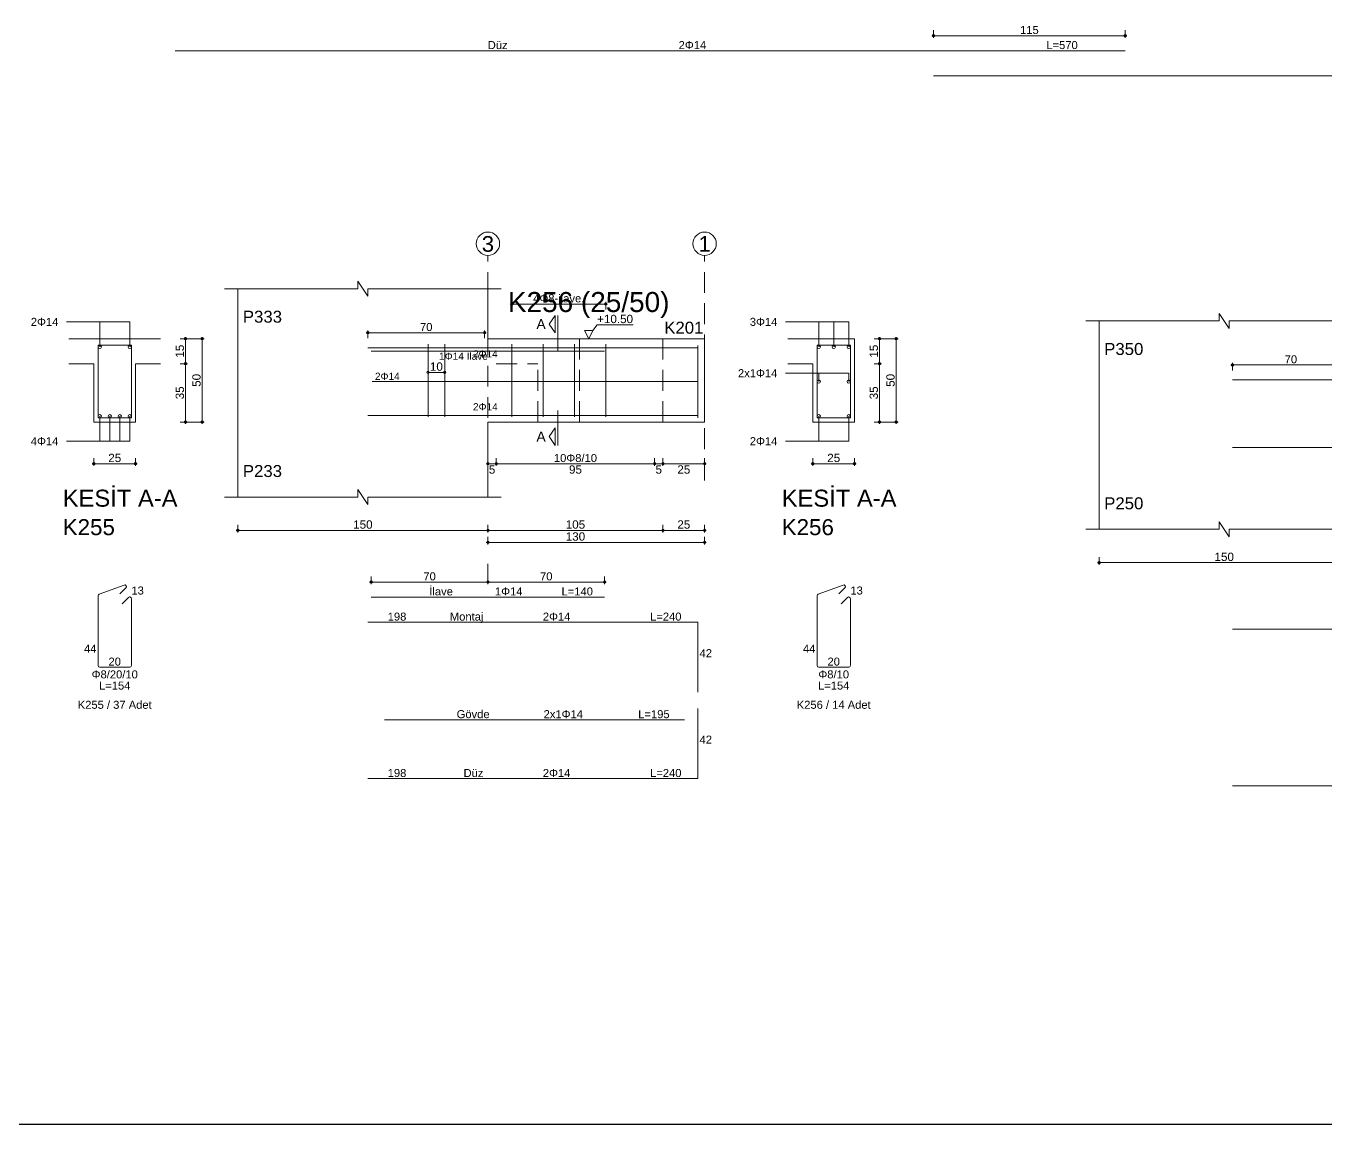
# Model space of a CAD drawing. Header units: millimetres. Extents: x 2232 to 85269, y -3593 to 5869.
# Drawn here: x 49187 to 50356, y -3593 to -2605 of the extents above; entities that cross this region are included whole.
import ezdxf

# ---------------------------------------------------------------- set-up
doc = ezdxf.new("R2010")
doc.units = ezdxf.units.MM
for name, pattern in [('DASHDOT2', [12.7, 6.35, -3.175, 0, -3.175]), ('DASHED4', [18.75, 12.5, -6.25]), ('HIDDEN2', [18.75, 12.5, -6.25])]:
    doc.linetypes.add(name, pattern=pattern)
doc.layers.add('aks', color=251, linetype='DASHDOT2', lineweight=35)
for name, color, linetype in [('Donatı Topl. Uzun. Yazısı', 7, 'Continuous'), ('Donatı Uz. Yazısı', 7, 'Continuous'), ('Donatı Yazısı', 7, 'Continuous'), ('Donatı Çizgisi', 7, 'Continuous'), ('Kiriş', 7, 'Continuous'), ('Standart', 7, 'Continuous'), ('Ölçülendirme', 7, 'Continuous')]:
    doc.layers.add(name, color=color, linetype=linetype)
doc.styles.add('arial_1_18', font='arial.ttf', dxfattribs={"height": 0.2})

# ---------------------------------------------------------------- blocks, each defined once
blk = doc.blocks.new('IDE792Entity7489')
at = {"layer": 'Donatı Çizgisi', "color": 5, "linetype": 'Continuous', "lineweight": 5}
for points in [[(27525.96, 2054.3), (27525.96, 2097.9)], [(27525.96, 2097.9), (27545.96, 2097.9)], [(27545.96, 2054.3), (27545.96, 2097.9)], [(27525.96, 2054.3), (27545.96, 2054.3)], [(27526.63, 1948.54), (27541.64, 1954.01)], [(27539.07, 1948.69), (27542.71, 1952.33)], [(27525.96, 1905.72), (27525.96, 1947.59)], [(27540.45, 1942.78), (27544.22, 1946.56)], [(27545.96, 1905.72), (27545.96, 1945.84)], [(27526.98, 1904.7), (27544.94, 1904.7)]]:
    blk.add_lwpolyline(points, dxfattribs=at)
for centre in [(27526.96, 2096.9), (27544.96, 2096.9), (27526.96, 2055.3), (27532.96, 2055.3), (27538.96, 2055.3), (27544.96, 2055.3)]:
    blk.add_circle(centre, 1, dxfattribs=at)
for centre, start, end in [((27526.98, 1947.59), 110, 180), ((27541.99, 1953.05), 315, 110), ((27544.94, 1945.84), 0, 135), ((27526.98, 1905.72), 180, 270), ((27544.94, 1905.72), 270, 0)]:
    blk.add_arc(centre, 1.02, start, end, dxfattribs=at)
at = {"layer": 'Kiriş', "color": 1, "linetype": 'Continuous', "lineweight": 5}
for points in [[(27508.46, 2101.8), (27563.46, 2101.8)], [(27508.46, 2086.8), (27523.46, 2086.8)], [(27523.46, 2051.8), (27523.46, 2086.8)], [(27548.46, 2086.8), (27563.46, 2086.8)], [(27548.46, 2051.8), (27548.46, 2086.8)], [(27523.46, 2051.8), (27548.46, 2051.8)]]:
    blk.add_lwpolyline(points, dxfattribs=at)
at = {"layer": 'Ölçülendirme', "color": 1, "linetype": 'Continuous', "lineweight": 5}
for points in [[(27506.96, 2111.9), (27544.96, 2111.9)], [(27526.96, 2096.9), (27526.96, 2111.9)], [(27544.96, 2096.9), (27544.96, 2111.9)], [(27575.21, 2101.8), (27589.71, 2101.8)], [(27578.46, 2050.8), (27578.46, 2102.8)], [(27588.46, 2050.8), (27588.46, 2102.8)], [(27575.21, 2086.8), (27579.71, 2086.8)], [(27526.96, 2040.3), (27526.96, 2055.3)], [(27532.96, 2040.3), (27532.96, 2055.3)], [(27538.96, 2040.3), (27538.96, 2055.3)], [(27544.96, 2040.3), (27544.96, 2055.3)], [(27575.21, 2051.8), (27589.71, 2051.8)], [(27506.96, 2040.3), (27544.96, 2040.3)], [(27522.46, 2026.8), (27549.46, 2026.8)], [(27523.46, 2025.55), (27523.46, 2030.05)], [(27548.46, 2025.55), (27548.46, 2030.05)]]:
    blk.add_lwpolyline(points, dxfattribs=at)
for centre in [(27578.46, 2101.8), (27588.46, 2101.8), (27578.46, 2086.8), (27578.46, 2051.8), (27588.46, 2051.8), (27523.46, 2026.8), (27548.46, 2026.8)]:
    blk.add_circle(centre, 0.75, dxfattribs=at)
at = {"layer": 'Donatı Topl. Uzun. Yazısı', "color": 1, "linetype": 'Continuous', "lineweight": 5, "style": 'arial_1_18'}
blk.add_text('L=154', height=4.8, dxfattribs=at).set_placement((27526.55, 1891.26))
at = {"layer": 'Donatı Uz. Yazısı', "color": 1, "linetype": 'Continuous', "lineweight": 5, "style": 'arial_1_18'}
for s, p in [('13', (27545.96, 1948.3)), ('44', (27517.55, 1913.42)), ('20', (27532.23, 1905.66))]:
    blk.add_text(s, height=4.8, dxfattribs=at).set_placement(p)
at = {"layer": 'Donatı Yazısı', "color": 5, "linetype": 'Continuous', "lineweight": 5, "style": 'arial_1_18'}
for s, p in [('2Φ14', (27485.63, 2109.5)), ('4Φ14', (27485.63, 2037.9)), ('Φ8/20/10', (27522.1, 1897.98)), ('K255 / 37 Adet', (27513.78, 1879.74))]:
    blk.add_text(s, height=4.8, dxfattribs=at).set_placement(p)
at = {"layer": 'Kiriş', "color": 1, "linetype": 'Continuous', "lineweight": 5, "style": 'arial_1_18'}
for s, height, p in [('KESİT A-A', 10.2, (27504.76, 2001)), ('K255', 9.6, (27504.76, 1983.92))]:
    blk.add_text(s, height=height, dxfattribs=at).set_placement(p)
at = {"layer": 'Ölçülendirme', "color": 1, "linetype": 'Continuous', "lineweight": 5, "style": 'arial_1_18'}
for s, p in [('15', (27577.5, 2090.42)), ('35', (27577.5, 2065.42)), ('50', (27587.5, 2072.92))]:
    blk.add_text(s, height=5, rotation=90, dxfattribs=at).set_placement(p)
blk.add_text('25', height=5, dxfattribs=at).set_placement((27532.08, 2027.76))
blk = doc.blocks.new('IDE792Entity7490')
at = {"layer": 'aks', "color": 30, "linetype": 'DASHED4', "lineweight": 5}
for points in [[(27759.83, 2016.8), (27759.83, 2151.8)], [(27889.83, 2016.8), (27889.83, 2151.8)], [(27759.83, 1955.8), (27759.83, 1966.8)]]:
    blk.add_lwpolyline(points, dxfattribs=at)
at = {"layer": 'aks', "color": 1, "linetype": 'Continuous', "lineweight": 5}
for centre in [(27759.83, 2158.8), (27889.83, 2158.8)]:
    blk.add_circle(centre, 7, dxfattribs=at)
at = {"layer": 'Donatı Çizgisi', "color": 5, "linetype": 'Continuous', "lineweight": 5}
for points in [[(27687.83, 2096.4), (27885.83, 2096.4)], [(27723.89, 2055), (27723.89, 2098.6)], [(27733.89, 2055), (27733.89, 2098.6)], [(27774.21, 2055), (27774.21, 2098.6)], [(27792.96, 2055), (27792.96, 2098.6)], [(27811.71, 2055), (27811.71, 2098.6)], [(27830.46, 2055), (27830.46, 2098.6)], [(27885.83, 2054.4), (27885.83, 2097.8)], [(27957.25, 2054.3), (27957.25, 2097.9)], [(27957.25, 2097.9), (27977.25, 2097.9)], [(27977.25, 2054.3), (27977.25, 2097.9)], [(27689.83, 2094.4), (27829.83, 2094.4)], [(27690.33, 2076.1), (27885.33, 2076.1)], [(27687.83, 2055.8), (27885.83, 2055.8)], [(27957.25, 2054.3), (27977.25, 2054.3)], [(27957.92, 1948.54), (27972.93, 1954.01)], [(27970.36, 1948.69), (27974, 1952.33)], [(27689.83, 1946.8), (27829.83, 1946.8)], [(27957.25, 1905.72), (27957.25, 1947.59)], [(27971.73, 1942.78), (27975.51, 1946.56)], [(27977.25, 1905.72), (27977.25, 1945.84)], [(27687.83, 1931.7), (27885.83, 1931.7)], [(27885.83, 1889.7), (27885.83, 1931.7)], [(27958.27, 1904.7), (27976.23, 1904.7)], [(27885.83, 1837.85), (27885.83, 1879.85)], [(27697.83, 1873.15), (27877.83, 1873.15)], [(27687.83, 1837.85), (27885.83, 1837.85)]]:
    blk.add_lwpolyline(points, dxfattribs=at)
for centre in [(27958.25, 2096.9), (27967.25, 2096.9), (27976.25, 2096.9), (27958.25, 2076.1), (27976.25, 2076.1), (27958.25, 2055.3), (27976.25, 2055.3)]:
    blk.add_circle(centre, 1, dxfattribs=at)
for centre, start, end in [((27958.27, 1947.59), 110, 180), ((27973.28, 1953.05), 315, 110), ((27976.23, 1945.84), 0, 135), ((27958.27, 1905.72), 180, 270), ((27976.23, 1905.72), 270, 0)]:
    blk.add_arc(centre, 1.02, start, end, dxfattribs=at)
at = {"layer": 'Kiriş', "color": 1, "linetype": 'Continuous', "lineweight": 5}
for points in [[(27681.83, 2131.8), (27681.83, 2136.3)], [(27687.83, 2127.3), (27681.83, 2136.3)], [(27601.83, 2131.8), (27681.83, 2131.8)], [(27609.83, 2006.8), (27609.83, 2131.8)], [(27687.83, 2127.3), (27687.83, 2131.8)], [(27687.83, 2131.8), (27767.83, 2131.8)], [(27759.83, 2101.8), (27759.83, 2131.8)], [(27759.83, 2101.8), (27889.83, 2101.8)], [(27889.83, 2051.8), (27889.83, 2101.8)], [(27939.75, 2101.8), (27979.75, 2101.8)], [(27979.75, 2051.8), (27979.75, 2101.8)], [(27939.75, 2086.8), (27954.75, 2086.8)], [(27954.75, 2051.8), (27954.75, 2086.8)], [(27759.83, 2051.8), (27889.83, 2051.8)], [(27759.83, 2006.8), (27759.83, 2051.8)], [(27954.75, 2051.8), (27979.75, 2051.8)], [(27687.83, 2002.3), (27681.83, 2011.3)], [(27681.83, 2006.8), (27681.83, 2011.3)], [(27601.83, 2006.8), (27681.83, 2006.8)], [(27687.83, 2006.8), (27767.83, 2006.8)], [(27687.83, 2002.3), (27687.83, 2006.8)]]:
    blk.add_lwpolyline(points, dxfattribs=at)
at = {"layer": 'Kiriş', "color": 1, "linetype": 'DASHED4', "lineweight": 5}
for points in [[(27864.83, 2051.8), (27864.83, 2101.8)], [(27889.83, 2051.8), (27889.83, 2101.8)]]:
    blk.add_lwpolyline(points, dxfattribs=at)
at = {"layer": 'Ölçülendirme', "color": 1, "linetype": 'Continuous', "lineweight": 5}
for points in [[(27773.21, 2122.6), (27831.46, 2122.6)], [(27774.21, 2119.35), (27774.21, 2123.85)], [(27830.46, 2119.35), (27830.46, 2123.85)], [(27796.58, 2110.55), (27800.08, 2115.8)], [(27800.08, 2105.3), (27800.08, 2115.8)], [(27801.83, 2094.8), (27801.83, 2115.8)], [(27938.25, 2111.9), (27976.25, 2111.9)], [(27958.25, 2096.9), (27958.25, 2111.9)], [(27967.25, 2096.9), (27967.25, 2111.9)], [(27976.25, 2096.9), (27976.25, 2111.9)], [(27686.83, 2105.4), (27758.83, 2105.4)], [(27687.83, 2102.15), (27687.83, 2106.65)], [(27757.83, 2102.15), (27757.83, 2106.65)], [(27800.08, 2105.3), (27796.58, 2110.55)], [(27820.33, 2101.8), (27817.83, 2106.8)], [(27817.83, 2106.8), (27822.83, 2106.8)], [(27822.83, 2106.8), (27820.33, 2101.8)], [(27822.83, 2106.8), (27825.33, 2110.13)], [(27825.33, 2110.13), (27846.89, 2110.13)], [(27820.33, 2101.8), (27820.33, 2101.8)], [(27991.5, 2101.8), (28006, 2101.8)], [(27994.75, 2050.8), (27994.75, 2102.8)], [(28004.75, 2050.8), (28004.75, 2102.8)], [(27723.89, 2081.6), (27733.89, 2081.6)], [(27938.25, 2081.1), (27976.25, 2081.1)], [(27958.25, 2076.1), (27958.25, 2081.1)], [(27976.25, 2076.1), (27976.25, 2081.1)], [(27991.5, 2086.8), (27996, 2086.8)], [(27801.83, 2037.8), (27801.83, 2058.8)], [(27958.25, 2040.3), (27958.25, 2055.3)], [(27976.25, 2040.3), (27976.25, 2055.3)], [(27991.5, 2051.8), (28006, 2051.8)], [(27796.58, 2043.05), (27800.08, 2048.3)], [(27800.08, 2037.8), (27796.58, 2043.05)], [(27800.08, 2037.8), (27800.08, 2048.3)], [(27938.25, 2040.3), (27976.25, 2040.3)], [(27758.83, 2026.8), (27890.83, 2026.8)], [(27759.83, 2025.55), (27759.83, 2030.05)], [(27764.83, 2025.55), (27764.83, 2030.05)], [(27859.83, 2025.55), (27859.83, 2030.05)], [(27864.83, 2025.55), (27864.83, 2030.05)], [(27889.83, 2025.55), (27889.83, 2030.05)], [(27953.75, 2026.8), (27980.75, 2026.8)], [(27954.75, 2025.55), (27954.75, 2030.05)], [(27979.75, 2025.55), (27979.75, 2030.05)], [(27609.83, 1985.55), (27609.83, 1990.05)], [(27759.83, 1985.55), (27759.83, 1990.05)], [(27864.83, 1985.55), (27864.83, 1990.05)], [(27889.83, 1985.55), (27889.83, 1990.05)], [(27608.83, 1986.8), (27890.83, 1986.8)], [(27758.83, 1979.6), (27890.83, 1979.6)], [(27759.83, 1978.35), (27759.83, 1982.85)], [(27889.83, 1978.35), (27889.83, 1982.85)], [(27689.83, 1954.55), (27689.83, 1959.05)], [(27759.83, 1954.55), (27759.83, 1959.05)], [(27759.83, 1954.55), (27759.83, 1959.05)], [(27829.83, 1954.55), (27829.83, 1959.05)], [(27688.83, 1955.8), (27760.83, 1955.8)], [(27758.83, 1955.8), (27830.83, 1955.8)]]:
    blk.add_lwpolyline(points, dxfattribs=at)
at = {"layer": 'Ölçülendirme', "color": 1, "linetype": 'HIDDEN2', "lineweight": 5}
for points in [[(27764.83, 2101.8), (27814.83, 2101.8)], [(27814.83, 2051.8), (27814.83, 2101.8)], [(27764.83, 2086.8), (27789.83, 2086.8)], [(27789.83, 2051.8), (27789.83, 2086.8)], [(27789.83, 2051.8), (27814.83, 2051.8)]]:
    blk.add_lwpolyline(points, dxfattribs=at)
at = {"layer": 'Ölçülendirme', "color": 1, "linetype": 'Continuous', "lineweight": 5}
for centre in [(27774.21, 2122.6), (27830.46, 2122.6), (27687.83, 2105.4), (27757.83, 2105.4), (27994.75, 2101.8), (28004.75, 2101.8), (27723.89, 2081.6), (27733.89, 2081.6), (27994.75, 2086.8), (27994.75, 2051.8), (28004.75, 2051.8), (27759.83, 2026.8), (27764.83, 2026.8), (27764.83, 2026.8), (27859.83, 2026.8), (27859.83, 2026.8), (27864.83, 2026.8), (27864.83, 2026.8), (27889.83, 2026.8), (27954.75, 2026.8), (27979.75, 2026.8), (27609.83, 1986.8), (27759.83, 1986.8), (27759.83, 1986.8), (27864.83, 1986.8), (27864.83, 1986.8), (27889.83, 1986.8), (27759.83, 1979.6), (27889.83, 1979.6), (27689.83, 1955.8), (27759.83, 1955.8), (27759.83, 1955.8), (27829.83, 1955.8)]:
    blk.add_circle(centre, 0.75, dxfattribs=at)
at = {"layer": 'aks', "color": 1, "linetype": 'Continuous', "lineweight": 5, "style": 'arial_1_18'}
for s, p in [('3', (27756.16, 2153.92)), ('1', (27886.16, 2153.92))]:
    blk.add_text(s, height=9.45, dxfattribs=at).set_placement(p)
at = {"layer": 'Donatı Topl. Uzun. Yazısı', "color": 1, "linetype": 'Continuous', "lineweight": 5, "style": 'arial_1_18'}
for s, p in [('L=140', (27804, 1947.76)), ('L=240', (27857.1, 1932.66)), ('L=154', (27957.83, 1891.26)), ('L=195', (27850, 1874.11)), ('L=240', (27857.1, 1838.81))]:
    blk.add_text(s, height=4.8, dxfattribs=at).set_placement(p)
at = {"layer": 'Donatı Uz. Yazısı', "color": 1, "linetype": 'Continuous', "lineweight": 5, "style": 'arial_1_18'}
for s, p in [('13', (27977.25, 1948.3)), ('198', (27699.71, 1932.66)), ('44', (27948.83, 1913.42)), ('42', (27886.79, 1910.7)), ('20', (27963.52, 1905.66)), ('42', (27886.79, 1858.85)), ('198', (27699.71, 1838.81))]:
    blk.add_text(s, height=4.8, dxfattribs=at).set_placement(p)
at = {"layer": 'Donatı Yazısı', "color": 5, "linetype": 'Continuous', "lineweight": 5, "style": 'arial_1_18'}
for s, height, p in [('3Φ14', 4.8, (27916.92, 2109.5)), ('1Φ14 İlave', 4.32, (27730.52, 2089.12)), ('2x1Φ14', 4.8, (27909.83, 2078.7)), ('2Φ14', 4.8, (27916.92, 2037.9)), ('1Φ14', 4.8, (27764.03, 1947.76)), ('2Φ14', 4.8, (27792.77, 1932.66)), ('Φ8/10', 4.8, (27958.05, 1897.98)), ('2x1Φ14', 4.8, (27793.23, 1874.11)), ('K256 / 14 Adet', 4.8, (27945.07, 1879.74)), ('2Φ14', 4.8, (27792.77, 1838.81))]:
    blk.add_text(s, height=height, dxfattribs=at).set_placement(p)
for p in [(27750.85, 2090.52), (27692.05, 2077.06), (27750.85, 2058.76)]:
    blk.add_text('2Φ14', height=4.32, rotation=360, dxfattribs=at).set_placement(p)
at = {"layer": 'Donatı Yazısı', "color": 1, "linetype": 'Continuous', "lineweight": 5, "style": 'arial_1_18'}
for s, p in [('İlave', (27724.66, 1947.76)), ('Montaj', (27737, 1932.66)), ('Gövde', (27741.08, 1874.11)), ('Düz', (27745.21, 1838.81))]:
    blk.add_text(s, height=4.8, dxfattribs=at).set_placement(p)
at = {"layer": 'Kiriş', "color": 1, "linetype": 'Continuous', "lineweight": 5, "style": 'arial_1_18'}
for s, height, p in [('K256 (25/50)', 12, (27771.83, 2117.8)), ('P333', 7.2, (27612.83, 2111.4)), ('K201', 7.2, (27865.59, 2104.8)), ('P233', 7.2, (27612.83, 2018.8)), ('KESİT A-A', 10.2, (27936.05, 2001)), ('K256', 9.6, (27936.05, 1983.92))]:
    blk.add_text(s, height=height, dxfattribs=at).set_placement(p)
at = {"layer": 'Ölçülendirme', "color": 5, "linetype": 'Continuous', "lineweight": 5, "style": 'arial_1_18'}
for s, p in [('4Φ8-ilave.', (27786.98, 2123.6)), ('10Φ8/10', (27799.4, 2027.8)), ('70', (27721.1, 1956.8)), ('70', (27791.1, 1956.8))]:
    blk.add_text(s, height=4.8, dxfattribs=at).set_placement(p)
at = {"layer": 'Ölçülendirme', "color": 1, "linetype": 'Continuous', "lineweight": 5, "style": 'arial_1_18'}
for s, height, p in [('A', 5.95, (27788.94, 2107.57)), ('+10.50', 5, (27825.33, 2111.13)), ('70', 4.8, (27719.1, 2106.4)), ('A', 5.95, (27788.94, 2040.07)), ('25', 5, (27963.37, 2027.76)), ('5', 5, (27760.39, 2020.8)), ('95', 5, (27808.45, 2020.8)), ('5', 5, (27860.39, 2020.8)), ('25', 5, (27873.45, 2020.8)), ('150', 5, (27679, 1987.8)), ('105', 5, (27806.5, 1987.8)), ('25', 5, (27873.45, 1987.8)), ('130', 5, (27806.5, 1980.6))]:
    blk.add_text(s, height=height, dxfattribs=at).set_placement(p)
for s, rotation, p in [('15', 90, (27993.79, 2090.42)), ('10', 360, (27725.01, 2082.56)), ('35', 90, (27993.79, 2065.42)), ('50', 90, (28003.79, 2072.92))]:
    blk.add_text(s, height=5, rotation=rotation, dxfattribs=at).set_placement(p)
blk = doc.blocks.new('IDE792Entity7512')
at = {"layer": 'Donatı Çizgisi', "color": 5, "linetype": 'Continuous', "lineweight": 5}
for points in [[(20712.86, 1484.8), (21282.86, 1484.8)], [(21167.86, 1469.7), (21907.86, 1469.7)]]:
    blk.add_lwpolyline(points, dxfattribs=at)
at = {"layer": 'Ölçülendirme', "color": 1, "linetype": 'Continuous', "lineweight": 5}
for points in [[(21167.86, 1492.55), (21167.86, 1497.05)], [(21282.86, 1492.55), (21282.86, 1497.05)], [(21166.86, 1493.8), (21283.86, 1493.8)]]:
    blk.add_lwpolyline(points, dxfattribs=at)
for centre in [(21167.86, 1493.8), (21282.86, 1493.8)]:
    blk.add_circle(centre, 0.75, dxfattribs=at)
at = {"layer": 'Donatı Topl. Uzun. Yazısı', "color": 1, "linetype": 'Continuous', "lineweight": 5, "style": 'arial_1_18'}
blk.add_text('L=570', height=4.8, dxfattribs=at).set_placement((21235.53, 1485.76))
at = {"layer": 'Donatı Yazısı', "color": 1, "linetype": 'Continuous', "lineweight": 5, "style": 'arial_1_18'}
blk.add_text('Düz', height=4.8, dxfattribs=at).set_placement((20900.44, 1485.76))
at = {"layer": 'Donatı Yazısı', "color": 5, "linetype": 'Continuous', "lineweight": 5, "style": 'arial_1_18'}
blk.add_text('2Φ14', height=4.8, dxfattribs=at).set_placement((21014.96, 1485.76))
at = {"layer": 'Ölçülendirme', "color": 5, "linetype": 'Continuous', "lineweight": 5, "style": 'arial_1_18'}
blk.add_text('115', height=4.8, dxfattribs=at).set_placement((21219.77, 1494.8))
blk = doc.blocks.new('IDE792Entity7515')
at = {"layer": 'aks', "color": 30, "linetype": 'DASHED4', "lineweight": 5}
for points in [[(24459.97, 1633.55), (24459.97, 1768.55)], [(24764.97, 1633.55), (24764.97, 1768.55)]]:
    blk.add_lwpolyline(points, dxfattribs=at)
at = {"layer": 'aks', "color": 1, "linetype": 'Continuous', "lineweight": 5}
for centre in [(24459.97, 1775.55), (24764.97, 1775.55)]:
    blk.add_circle(centre, 7, dxfattribs=at)
at = {"layer": 'Donatı Çizgisi', "color": 5, "linetype": 'Continuous', "lineweight": 5}
for points in [[(24464.97, 1671.75), (24464.97, 1715.35)], [(24474.97, 1671.75), (24474.97, 1715.35)], [(24602.47, 1671.75), (24602.47, 1715.35)], [(24622.47, 1671.75), (24622.47, 1715.35)], [(24749.97, 1671.75), (24749.97, 1715.35)], [(24759.97, 1671.75), (24759.97, 1715.35)], [(24975.31, 1671.05), (24975.31, 1714.65)], [(24975.31, 1714.65), (24995.31, 1714.65)], [(24995.31, 1671.05), (24995.31, 1714.65)], [(24389.97, 1713.15), (24834.97, 1713.15)], [(24389.97, 1672.55), (24834.97, 1672.55)], [(24975.31, 1671.05), (24995.31, 1671.05)], [(24975.98, 1565.29), (24990.98, 1570.76)], [(24988.41, 1565.44), (24992.05, 1569.08)], [(24389.97, 1563.55), (24834.97, 1563.55)], [(24975.31, 1522.47), (24975.31, 1564.34)], [(24989.79, 1559.53), (24993.56, 1563.31)], [(24995.31, 1522.47), (24995.31, 1562.59)], [(24976.33, 1521.45), (24994.29, 1521.45)], [(24389.97, 1469.7), (24834.97, 1469.7)]]:
    blk.add_lwpolyline(points, dxfattribs=at)
for centre in [(24976.31, 1713.65), (24994.31, 1713.65), (24976.31, 1672.05), (24994.31, 1672.05)]:
    blk.add_circle(centre, 1, dxfattribs=at)
for centre, start, end in [((24991.33, 1569.8), 315, 110), ((24976.33, 1564.34), 110, 180), ((24994.29, 1562.59), 0, 135), ((24976.33, 1522.47), 180, 270), ((24994.29, 1522.47), 270, 0)]:
    blk.add_arc(centre, 1.02, start, end, dxfattribs=at)
at = {"layer": 'Kiriş', "color": 1, "linetype": 'Continuous', "lineweight": 5}
for points in [[(24301.97, 1748.55), (24381.97, 1748.55)], [(24309.97, 1623.55), (24309.97, 1748.55)], [(24381.97, 1748.55), (24381.97, 1753.05)], [(24387.97, 1744.05), (24381.97, 1753.05)], [(24387.97, 1744.05), (24387.97, 1748.55)], [(24387.97, 1748.55), (24467.97, 1748.55)], [(24459.97, 1718.55), (24459.97, 1748.55)], [(24756.97, 1748.55), (24836.97, 1748.55)], [(24764.97, 1718.55), (24764.97, 1748.55)], [(24836.97, 1748.55), (24836.97, 1753.05)], [(24842.97, 1744.05), (24836.97, 1753.05)], [(24842.97, 1748.55), (24922.97, 1748.55)], [(24842.97, 1744.05), (24842.97, 1748.55)], [(24914.97, 1623.55), (24914.97, 1748.55)], [(24459.97, 1718.55), (24764.97, 1718.55)], [(24972.81, 1718.55), (25012.81, 1718.55)], [(24972.81, 1668.55), (24972.81, 1718.55)], [(24997.81, 1703.55), (25012.81, 1703.55)], [(24997.81, 1668.55), (24997.81, 1703.55)], [(24459.97, 1668.55), (24764.97, 1668.55)], [(24459.97, 1623.55), (24459.97, 1668.55)], [(24764.97, 1623.55), (24764.97, 1668.55)], [(24972.81, 1668.55), (24997.81, 1668.55)], [(24301.97, 1623.55), (24381.97, 1623.55)], [(24387.97, 1619.05), (24381.97, 1628.05)], [(24381.97, 1623.55), (24381.97, 1628.05)], [(24387.97, 1623.55), (24467.97, 1623.55)], [(24387.97, 1619.05), (24387.97, 1623.55)], [(24756.97, 1623.55), (24836.97, 1623.55)], [(24842.97, 1619.05), (24836.97, 1628.05)], [(24836.97, 1623.55), (24836.97, 1628.05)], [(24842.97, 1623.55), (24922.97, 1623.55)], [(24842.97, 1619.05), (24842.97, 1623.55)]]:
    blk.add_lwpolyline(points, dxfattribs=at)
at = {"layer": 'Ölçülendirme', "color": 1, "linetype": 'Continuous', "lineweight": 5}
for points in [[(24576.72, 1727.3), (24580.22, 1732.55)], [(24580.22, 1722.05), (24580.22, 1732.55)], [(24581.97, 1711.55), (24581.97, 1732.55)], [(24388.97, 1722.15), (24460.97, 1722.15)], [(24389.97, 1718.9), (24389.97, 1723.4)], [(24459.97, 1718.9), (24459.97, 1723.4)], [(24580.22, 1722.05), (24576.72, 1727.3)], [(24644.22, 1718.55), (24641.72, 1723.55)], [(24641.72, 1723.55), (24646.72, 1723.55)], [(24646.72, 1723.55), (24644.22, 1718.55)], [(24646.72, 1723.55), (24649.22, 1726.88)], [(24649.22, 1726.88), (24670.78, 1726.88)], [(24763.97, 1722.15), (24835.97, 1722.15)], [(24764.97, 1718.9), (24764.97, 1723.4)], [(24834.97, 1718.9), (24834.97, 1723.4)], [(24956.31, 1728.65), (24994.31, 1728.65)], [(24976.31, 1713.65), (24976.31, 1728.65)], [(24994.31, 1713.65), (24994.31, 1728.65)], [(24644.22, 1718.55), (24644.22, 1718.55)], [(25024.56, 1718.55), (25039.06, 1718.55)], [(25027.81, 1667.55), (25027.81, 1719.55)], [(25037.81, 1667.55), (25037.81, 1719.55)], [(25024.56, 1703.55), (25029.06, 1703.55)], [(24464.97, 1698.35), (24474.97, 1698.35)], [(24602.47, 1698.35), (24622.47, 1698.35)], [(24749.97, 1698.35), (24759.97, 1698.35)], [(24581.97, 1654.55), (24581.97, 1675.55)], [(24976.31, 1657.05), (24976.31, 1672.05)], [(24994.31, 1657.05), (24994.31, 1672.05)], [(25024.56, 1668.55), (25039.06, 1668.55)], [(24576.72, 1659.8), (24580.22, 1665.05)], [(24580.22, 1654.55), (24576.72, 1659.8)], [(24580.22, 1654.55), (24580.22, 1665.05)], [(24956.31, 1657.05), (24994.31, 1657.05)], [(24459.97, 1642.3), (24459.97, 1646.8)], [(24464.97, 1642.3), (24464.97, 1646.8)], [(24564.97, 1642.3), (24564.97, 1646.8)], [(24659.97, 1642.3), (24659.97, 1646.8)], [(24759.97, 1642.3), (24759.97, 1646.8)], [(24764.97, 1642.3), (24764.97, 1646.8)], [(24972.81, 1642.3), (24972.81, 1646.8)], [(24997.81, 1642.3), (24997.81, 1646.8)], [(24458.97, 1643.55), (24765.97, 1643.55)], [(24971.81, 1643.55), (24998.81, 1643.55)], [(24309.97, 1602.3), (24309.97, 1606.8)], [(24459.97, 1602.3), (24459.97, 1606.8)], [(24764.97, 1602.3), (24764.97, 1606.8)], [(24914.97, 1602.3), (24914.97, 1606.8)], [(24308.97, 1603.55), (24915.97, 1603.55)], [(24459.97, 1595.1), (24459.97, 1599.6)], [(24764.97, 1595.1), (24764.97, 1599.6)], [(24458.97, 1596.35), (24765.97, 1596.35)]]:
    blk.add_lwpolyline(points, dxfattribs=at)
for centre in [(24389.97, 1722.15), (24459.97, 1722.15), (24764.97, 1722.15), (24834.97, 1722.15), (25027.81, 1718.55), (25037.81, 1718.55), (24464.97, 1698.35), (24474.97, 1698.35), (24602.47, 1698.35), (24622.47, 1698.35), (24749.97, 1698.35), (24759.97, 1698.35), (25027.81, 1703.55), (25027.81, 1668.55), (25037.81, 1668.55), (24459.97, 1643.55), (24464.97, 1643.55), (24464.97, 1643.55), (24564.97, 1643.55), (24564.97, 1643.55), (24659.97, 1643.55), (24659.97, 1643.55), (24759.97, 1643.55), (24759.97, 1643.55), (24764.97, 1643.55), (24972.81, 1643.55), (24997.81, 1643.55), (24309.97, 1603.55), (24459.97, 1603.55), (24459.97, 1603.55), (24764.97, 1603.55), (24764.97, 1603.55), (24914.97, 1603.55), (24459.97, 1596.35), (24764.97, 1596.35)]:
    blk.add_circle(centre, 0.75, dxfattribs=at)
at = {"layer": 'aks', "color": 1, "linetype": 'Continuous', "lineweight": 5, "style": 'arial_1_18'}
for s, p in [('27', (24456.3, 1773.11)), ('26', (24761.3, 1773.11))]:
    blk.add_text(s, height=4.725, dxfattribs=at).set_placement(p)
at = {"layer": 'Donatı Topl. Uzun. Yazısı', "color": 1, "linetype": 'Continuous', "lineweight": 5, "style": 'arial_1_18'}
for s, p in [('L=445', (24793.89, 1564.51)), ('L=154', (24975.89, 1508.01)), ('L=445', (24793.89, 1470.66))]:
    blk.add_text(s, height=4.8, dxfattribs=at).set_placement(p)
at = {"layer": 'Donatı Uz. Yazısı', "color": 1, "linetype": 'Continuous', "lineweight": 5, "style": 'arial_1_18'}
for s, p in [('13', (24995.31, 1565.05)), ('44', (24966.89, 1530.17)), ('20', (24981.58, 1522.41))]:
    blk.add_text(s, height=4.8, dxfattribs=at).set_placement(p)
at = {"layer": 'Donatı Yazısı', "color": 5, "linetype": 'Continuous', "lineweight": 5, "style": 'arial_1_18'}
for s, p in [('2Φ14', (24934.97, 1726.25)), ('2Φ14', (24934.97, 1654.65)), ('2Φ14', (24625.82, 1564.51)), ('Φ8/20/10', (24971.45, 1514.73)), ('K284 / 26 Adet', (24963.12, 1496.49)), ('2Φ14', (24625.82, 1470.66))]:
    blk.add_text(s, height=4.8, dxfattribs=at).set_placement(p)
for p in [(24639.43, 1707.27), (24639.43, 1675.51)]:
    blk.add_text('2Φ14', height=4.32, rotation=360, dxfattribs=at).set_placement(p)
at = {"layer": 'Donatı Yazısı', "color": 1, "linetype": 'Continuous', "lineweight": 5, "style": 'arial_1_18'}
for s, p in [('Montaj', (24525.59, 1564.51)), ('Düz', (24533.8, 1470.66))]:
    blk.add_text(s, height=4.8, dxfattribs=at).set_placement(p)
at = {"layer": 'Kiriş', "color": 1, "linetype": 'Continuous', "lineweight": 5, "style": 'arial_1_18'}
for s, height, p in [('P350', 7.2, (24312.97, 1728.15)), ('K284 (25/50)', 12, (24471.97, 1723.35)), ('P351', 7.2, (24767.97, 1728.15)), ('P250', 7.2, (24312.97, 1635.55)), ('P251', 7.2, (24767.97, 1635.55)), ('KESİT A-A', 10.2, (24954.11, 1617.75)), ('K284', 9.6, (24954.11, 1600.67))]:
    blk.add_text(s, height=height, dxfattribs=at).set_placement(p)
at = {"layer": 'Ölçülendirme', "color": 1, "linetype": 'Continuous', "lineweight": 5, "style": 'arial_1_18'}
for s, height, p in [('A', 5.95, (24569.08, 1724.32)), ('+10.50', 5, (24649.22, 1727.88)), ('70', 4.8, (24421.24, 1723.15)), ('70', 4.8, (24796.24, 1723.15)), ('A', 5.95, (24569.08, 1656.82)), ('25', 5, (24981.42, 1644.51)), ('5', 5, (24460.53, 1637.55)), ('100', 5, (24509.14, 1637.55)), ('95', 5, (24608.59, 1637.55)), ('100', 5, (24704.14, 1637.55)), ('5', 5, (24760.53, 1637.55)), ('150', 5, (24379.14, 1604.55)), ('305', 5, (24606.64, 1604.55)), ('150', 5, (24834.14, 1604.55)), ('305', 5, (24606.64, 1597.35))]:
    blk.add_text(s, height=height, dxfattribs=at).set_placement(p)
for s, rotation, p in [('15', 90, (25026.85, 1707.17)), ('10', 360, (24466.09, 1699.31)), ('20', 360, (24608.59, 1699.31)), ('10', 360, (24751.09, 1699.31)), ('50', 90, (25036.85, 1689.67)), ('35', 90, (25026.85, 1682.17))]:
    blk.add_text(s, height=5, rotation=rotation, dxfattribs=at).set_placement(p)
at = {"layer": 'Ölçülendirme', "color": 5, "linetype": 'Continuous', "lineweight": 5, "style": 'arial_1_18'}
for s, p in [('11Φ8/10', (24502.04, 1644.55)), ('4Φ8/20', (24601.41, 1644.55)), ('11Φ8/10', (24697.04, 1644.55))]:
    blk.add_text(s, height=4.8, dxfattribs=at).set_placement(p)

msp = doc.modelspace()

# ---------------------------------------------------------------- linework, layer by layer
msp.add_line((3332.4, -3593.4), (85269.2, -3593.4))

# ---------------------------------------------------------------- block references
at = {"layer": 'Standart', "xscale": 1.5, "yscale": 1.5, "zscale": 1.5}
for name, p in [('IDE792Entity7512', (18251.6, -4854.6)), ('IDE792Entity7489', (7962.7, -6039.3)), ('IDE792Entity7490', (7962.7, -6039.3)), ('IDE792Entity7515', (13687.5, -5493.5))]:
    msp.add_blockref(name, p, dxfattribs=at)

doc.saveas('drawing.dxf')
